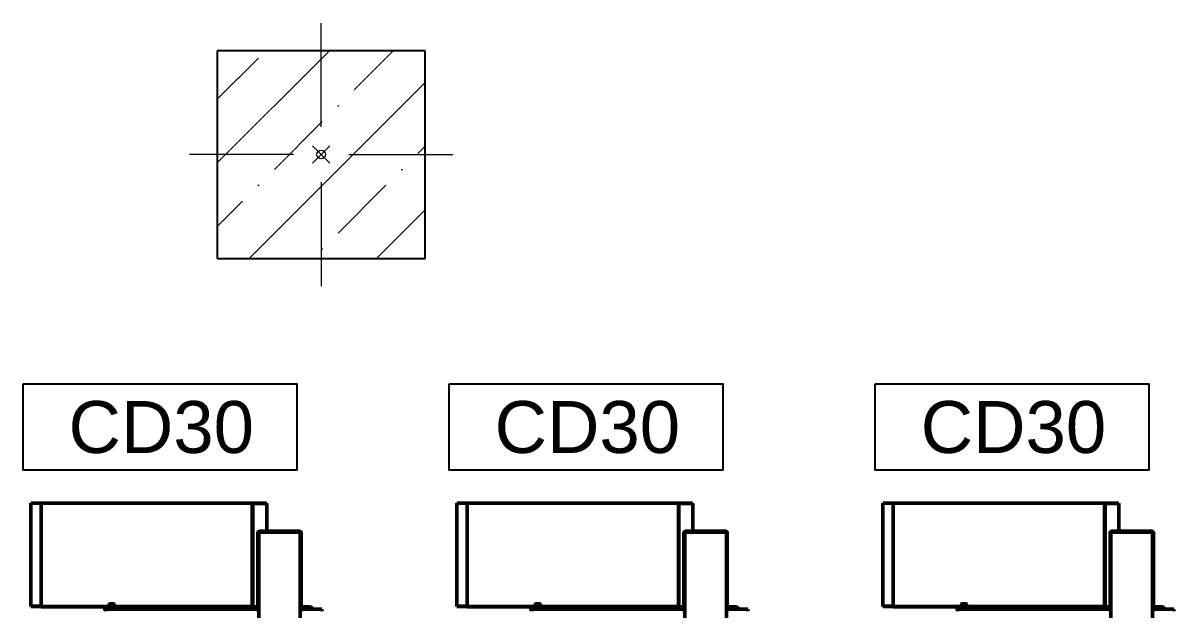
# Model space of a CAD drawing. Extents: x -3873 to 164127, y 7129 to 96529.
# Drawn here: x 62656 to 65979, y 70014 to 71710 of the extents above; entities that cross this region are included whole.
import ezdxf
from ezdxf.enums import TextEntityAlignment as Align

# ---------------------------------------------------------------- set-up
doc = ezdxf.new("R2010")
doc.units = 0
doc.header["$PDMODE"] = 35
doc.header["$PDSIZE"] = 25
for name, color, linetype in [('KROMEKA', 1, 'CONTINUOUS'), ('MC_1_2_025', 2, 'CONTINUOUS'), ('Конструктив - Колонны', 7, 'CONTINUOUS')]:
    doc.layers.add(name, color=color, linetype=linetype)
for name, color, linetype, lineweight in [('LAYOUT Kromeka', 1, 'CONTINUOUS', 5), ('Visible (ISO)', 7, 'CONTINUOUS', 50), ('Конструктив - Колонны_Ном._пера__1', 7, 'CONTINUOUS', 25)]:
    doc.layers.add(name, color=color, linetype=linetype, lineweight=lineweight)
doc.layers.add('Конструктив - Колонны_Ном._пера__168', color=7, linetype='CONTINUOUS', lineweight=13, true_color=0x03e77f)
doc.layers.add('Конструктив - Колонны_Ном._пера__202', color=7, linetype='CONTINUOUS', lineweight=13, true_color=0xde8d00)
doc.styles.add('015_100', font='arial.ttf', dxfattribs={"height": 150})

# ---------------------------------------------------------------- blocks, each defined once
blk = doc.blocks.new('Колонна_32', base_point=(-24000, 48000))
at = {"layer": 'Конструктив - Колонны_Ном._пера__202', "linetype": 'Continuous'}
h = blk.add_hatch(dxfattribs=at)
h.set_pattern_fill('ЖЕЛЕЗОБЕТОН__ГОСТ_', color=256, style=0, pattern_type=2)
h.set_pattern_definition([(45, (0, 0), (-183.8478, 183.8478), []), (45, (-91.92, 91.92), (-183.8478, 183.8478), [195, -65, 0, -65])])
h.paths.add_polyline_path([(-24300, 47700), (-23700, 47700), (-23700, 48300), (-24300, 48300)])
at = {"layer": 'Конструктив - Колонны_Ном._пера__1', "linetype": 'Continuous'}
for p, q in [((-23700, 48300), (-24300, 48300)), ((-24300, 48300), (-24300, 47700)), ((-23700, 47700), (-23700, 48300)), ((-24300, 47700), (-23700, 47700))]:
    blk.add_line(p, q, dxfattribs=at)
at = {"layer": 'Конструктив - Колонны_Ном._пера__168', "linetype": 'Continuous'}
for p, q in [((-24000, 48080), (-24000, 48380)), ((-24080, 48000), (-24380, 48000)), ((-23920, 48000), (-23620, 48000)), ((-24000, 47920), (-24000, 47620))]:
    blk.add_line(p, q, dxfattribs=at)
blk.add_point((-24000, 48000), dxfattribs=at)
blk = doc.blocks.new('CD30-500-2500 Giblet chiller')
at = {"layer": 'Visible (ISO)', "color": 0}
for p, q in [((105213.8, 16063.4), (105207.8, 16063.4)), ((105207.8, 16003.9), (105207.8, 16063.4)), ((105201.3, 16003.9), (105201.3, 16029.9)), ((105207.3, 16035.9), (105207.8, 16035.9)), ((104982.6, 16001.4), (104985.1, 16001.4)), ((104982.6, 15881.5), (104982.6, 16001.4)), ((104984.9, 16003.4), (104985.2, 16002.1)), ((104985.1, 15881.5), (104985.1, 16001.4)), ((104985.2, 16003.9), (105209.2, 16003.9)), ((104985.2, 16001.4), (104985.2, 16003.9)), ((104985.2, 16001.4), (105261.3, 16001.4)), ((105213.8, 16003.9), (105209.2, 16003.9)), ((104901.3, 15902.7), (104901.3, 15902.9)), ((104902.8, 15902.9), (104901.3, 15902.9)), ((104901.3, 15902.7), (104901.3, 15864.2)), ((104902.8, 15904.4), (104982.6, 15904.4)), ((104902.8, 15904.4), (104902.8, 15904.3)), ((104902.8, 15865.9), (104902.8, 15904.3)), ((104901.3, 15864.2), (104902.8, 15864.2)), ((104901.3, 15252.9), (104901.3, 15864.2)), ((104902.8, 15865.9), (104902.8, 15864.5)), ((104902.8, 15864.5), (104902.8, 15864.2)), ((104906.2, 15862.9), (105196.4, 15862.9)), ((105201.3, 15864.4), (104908.8, 15864.4)), ((104908.8, 15863), (105201.3, 15863)), ((104982.6, 15881.5), (104985.1, 15881.5)), ((104984.9, 15879.4), (104985.2, 15880.7)), ((104985.2, 15881.4), (105261.3, 15881.4)), ((104985.2, 15878.9), (104985.2, 15881.4)), ((104985.2, 15878.9), (105209.2, 15878.9)), ((105191.3, 15862.9), (105191.3, 15863)), ((105199.8, 15862.9), (105196.4, 15862.9)), ((105199.3, 15863), (105199.3, 15862.9)), ((105201.3, 15862.9), (105199.8, 15862.9)), ((105199.8, 15856.9), (105199.8, 15862.9)), ((105199.8, 15258.9), (105199.8, 15856.9)), ((105201.3, 15878.9), (105201.3, 15864.4)), ((105201.3, 15863), (105201.3, 15864.4)), ((105201.3, 15862.9), (105201.3, 15856.9)), ((105201.8, 15857.2), (105201.3, 15857.2)), ((105201.8, 15857.1), (105201.3, 15857.1)), ((105201.3, 15629.4), (105201.3, 15856.9)), ((105201.8, 15857.1), (105201.8, 15857.2)), ((105201.8, 15833.1), (105201.8, 15857.1)), ((105207.8, 15439.4), (105207.8, 15878.9)), ((105209.2, 15878.9), (105213.8, 15878.9)), ((105201.8, 15833.1), (105201.3, 15833.1)), ((105201.3, 15793.4), (105204.3, 15793.4)), ((105204.3, 15709.4), (105204.3, 15793.4)), ((105204.3, 15776.4), (105207.8, 15776.4)), ((105204.3, 15726.4), (105207.8, 15726.4)), ((105201.3, 15709.4), (105204.3, 15709.4)), ((105201.8, 15669.8), (105201.3, 15669.8)), ((105201.8, 15669.7), (105201.3, 15669.7)), ((105201.8, 15669.7), (105201.3, 15669.7)), ((105201.8, 15669.7), (105201.8, 15669.8)), ((105201.8, 15645.7), (105201.8, 15669.7)), ((105201.8, 15645.7), (105201.8, 15669.7)), ((105201.8, 15645.7), (105201.3, 15645.7)), ((105201.8, 15645.7), (105201.3, 15645.7)), ((105201.3, 15629.4), (105207.8, 15629.4)), ((105201.3, 15629.4), (105201.3, 15589.4)), ((105201.3, 15589.4), (105207.8, 15589.4)), ((105201.3, 15476.9), (105201.3, 15589.4)), ((105192.9, 15463.4), (105193.1, 15463.9)), ((105192.9, 15463.4), (105192.9, 15463)), ((105192.9, 15463), (105192.9, 15458)), ((105192.9, 15458), (105192.9, 15451.9)), ((105197.6, 15464.3), (105193.5, 15464.3)), ((105197.6, 15461.7), (105193.5, 15461.7)), ((105197.6, 15454.3), (105193.5, 15454.3)), ((105197.6, 15464.3), (105197.6, 15461.7)), ((105197.6, 15462.6), (105198.2, 15462.6)), ((105197.6, 15461.7), (105197.6, 15454.3)), ((105197.6, 15454.3), (105197.6, 15449.5)), ((105198.2, 15448.9), (105198.2, 15464.9)), ((105199.8, 15464.9), (105198.2, 15464.9)), ((105201.3, 15476.9), (105207.8, 15476.9)), ((105201.3, 15476.9), (105201.3, 15436.9)), ((105192.9, 15451.9), (105192.9, 15450.4)), ((105192.9, 15450.4), (105193.1, 15450)), ((105197.6, 15449.5), (105193.5, 15449.5)), ((105197.6, 15451.2), (105198.2, 15451.2)), ((105199.8, 15448.9), (105198.2, 15448.9)), ((105201.3, 15436.9), (105211.3, 15436.9)), ((105201.3, 15258.9), (105201.3, 15436.9)), ((105213.8, 15439.4), (105207.8, 15439.4)), ((105199.8, 15252.9), (105199.8, 15258.9)), ((105201.3, 15258.9), (105201.3, 15252.9)), ((104901.3, 15252.9), (104906.2, 15252.9)), ((104901.3, 15222.9), (104901.3, 15252.9)), ((104901.3, 15252.9), (104906.2, 15252.9)), ((104901.3, 15222.9), (104906.2, 15222.9)), ((105195.4, 15252.9), (104906.2, 15252.9)), ((105195.4, 15252.9), (104906.2, 15252.9)), ((105195.4, 15222.9), (104906.2, 15222.9)), ((105198.8, 15252.9), (105195.4, 15252.9)), ((105198.8, 15222.9), (105195.4, 15222.9)), ((105198.8, 15252.9), (105200.3, 15252.9)), ((105198.8, 15252.9), (105198.8, 15222.9)), ((105198.8, 15222.9), (105200.3, 15222.9)), ((105200.3, 15252.9), (105201.3, 15252.9)), ((105200.3, 15222.9), (105200.3, 15252.9))]:
    blk.add_line(p, q, dxfattribs=at)
blk.add_arc((105207.3, 16029.9), 6, 90, 180, dxfattribs=at)
for centre in [(104908.8, 15865.9), (104908.8, 15864.5)]:
    blk.add_ellipse(centre, major_axis=(-6, 0), ratio=0.249878, start_param=0, end_param=1.570796, dxfattribs=at)
for points, knots in [([(104984.9, 16003.4), (104984.9, 16003.4), (104984.9, 16003.4), (104984.9, 16003.4), (104984.9, 16003.4), (104984.9, 16003.3), (104984.9, 16003.3), (104984.8, 16003.3), (104984.8, 16003.2), (104984.8, 16003.1), (104984.7, 16003), (104984.6, 16002.8), (104984.6, 16002.6), (104984.5, 16002.1), (104984.5, 16001.7), (104984.5, 16001.4)], [-0.7550825, -0.7550825, -0.7550825, -0.7550825, -0.7487797, -0.7487797, -0.7424921, -0.7424921, -0.7299641, -0.7299641, -0.70509, -0.70509, -0.6560243, -0.6560243, -0.5604067, -0.5604067, -0.4121588, -0.4121588, -0.4121588, -0.4121588]), ([(104986.9, 15997.9), (104986.6, 15998.2), (104986.4, 15998.5), (104986, 15999.1), (104985.8, 15999.4), (104985.5, 15999.9), (104985.3, 16000.2), (104985.2, 16000.8), (104985.1, 16001.1), (104985.1, 16001.4)], [-0.502628, -0.502628, -0.502628, -0.502628, -0.3769611, -0.3769611, -0.2513143, -0.2513143, -0.1256674, -0.1256674, 0, 0, 0, 0]), ([(104985.2, 16001.4), (104985.3, 16001.4), (104985.3, 16001.4), (104985.4, 16001.3), (104985.4, 16001.2), (104985.4, 16001.1)], [-0.1812587, -0.1812587, -0.1812587, -0.1812587, -0.0906294, -0.0906294, 0, 0, 0, 0]), ([(104985.4, 16001.1), (104985.4, 16001.1), (104985.4, 16001.1), (104985.4, 16001.1), (104985.4, 16001.1), (104985.4, 16001.1), (104985.4, 16001.1), (104985.4, 16001), (104985.4, 16001), (104985.4, 16001), (104985.4, 16000.9), (104985.4, 16000.8), (104985.4, 16000.7), (104985.4, 16000.4), (104985.5, 16000.1), (104985.6, 15999.8), (104985.6, 15999.8), (104985.7, 15999.6), (104985.8, 15999.5), (104986, 15999.2), (104986.1, 15998.9), (104986.5, 15998.5), (104986.7, 15998.2), (104986.9, 15997.9)], [-0.5059376, -0.5059376, -0.5059376, -0.5059376, -0.5023504, -0.5023504, -0.4987673, -0.4987673, -0.4916155, -0.4916155, -0.4773644, -0.4773644, -0.4490419, -0.4490419, -0.3929328, -0.3929328, -0.2818068, -0.2818068, -0.2503237, -0.2503237, -0.2031638, -0.2031638, -0.1133846, -0.1133846, 0, 0, 0, 0]), ([(104901.3, 15864.2), (104901.3, 15863.9), (104902, 15863.7), (104903.3, 15863.4), (104904.1, 15863.3), (104905.1, 15863.1), (104906.2, 15862.9)], [0, 0, 0, 0, 0.941135, 0.941135, 0.941135, 1.570796, 1.570796, 1.570796, 1.570796]), ([(104902.8, 15864.2), (104902.8, 15863.9), (104903.4, 15863.6), (104904.4, 15863.4), (104905, 15863.2), (104905.6, 15863.1), (104906.2, 15862.9)], [0, 0, 0, 0, 1.031173, 1.031173, 1.031173, 1.570796, 1.570796, 1.570796, 1.570796]), ([(104984.5, 15881.5), (104984.5, 15881.4), (104984.5, 15881.2), (104984.5, 15880.9), (104984.5, 15880.8), (104984.6, 15880.4), (104984.6, 15880.2), (104984.7, 15879.9), (104984.8, 15879.8), (104984.8, 15879.6), (104984.8, 15879.6), (104984.9, 15879.5), (104984.9, 15879.5), (104984.9, 15879.5), (104984.9, 15879.5), (104984.9, 15879.5), (104984.9, 15879.5), (104984.9, 15879.4), (104984.9, 15879.4), (104984.9, 15879.4)], [-0.3428585, -0.3428585, -0.3428585, -0.3428585, -0.2876798, -0.2876798, -0.2186207, -0.2186207, -0.1114768, -0.1114768, -0.0563208, -0.0563208, -0.0283151, -0.0283151, -0.0141976, -0.0141976, -0.0071091, -0.0071091, -0.0035572, -0.0035572, -0.000001, -0.000001, -0.000001, -0.000001]), ([(104985.1, 15881.5), (104985.1, 15881.8), (104985.2, 15882.1), (104985.3, 15882.6), (104985.5, 15882.9), (104985.8, 15883.5), (104986, 15883.8), (104986.4, 15884.4), (104986.6, 15884.6), (104986.9, 15884.9)], [-0.502628, -0.502628, -0.502628, -0.502628, -0.3769611, -0.3769611, -0.2513143, -0.2513143, -0.1256674, -0.1256674, 0, 0, 0, 0]), ([(104985.4, 15881.7), (104985.4, 15881.6), (104985.4, 15881.5), (104985.3, 15881.4), (104985.3, 15881.4), (104985.2, 15881.4)], [-0.1812587, -0.1812587, -0.1812587, -0.1812587, -0.0906294, -0.0906294, 0, 0, 0, 0]), ([(104986.9, 15884.9), (104986.8, 15884.8), (104986.6, 15884.6), (104986.4, 15884.3), (104986.3, 15884.1), (104986, 15883.8), (104985.9, 15883.5), (104985.7, 15883.3), (104985.7, 15883.2), (104985.7, 15883.1), (104985.6, 15883.1), (104985.5, 15882.8), (104985.4, 15882.5), (104985.4, 15882.2), (104985.4, 15882.1), (104985.4, 15881.9), (104985.4, 15881.9), (104985.4, 15881.8), (104985.4, 15881.8), (104985.4, 15881.8), (104985.4, 15881.8), (104985.4, 15881.7), (104985.4, 15881.7), (104985.4, 15881.7), (104985.4, 15881.7), (104985.4, 15881.7)], [-0.5012892, -0.5012892, -0.5012892, -0.5012892, -0.4326004, -0.4326004, -0.3718335, -0.3718335, -0.2740626, -0.2740626, -0.2515792, -0.2515792, -0.2358878, -0.2358878, -0.1189047, -0.1189047, -0.0598827, -0.0598827, -0.0300808, -0.0300808, -0.0150807, -0.0150807, -0.0075513, -0.0075513, -0.0037786, -0.0037786, -0.000001, -0.000001, -0.000001, -0.000001])]:
    blk.add_open_spline(points, degree=3, knots=knots, dxfattribs=at)
for points in [[(104985.2, 16003.9), (104985.1, 16003.9), (104985, 16003.7), (104984.9, 16003.4)], [(104984.9, 15879.4), (104985, 15879.1), (104985.1, 15878.9), (104985.2, 15878.9)]]:
    blk.add_open_spline(points, degree=3, dxfattribs=at)
for points, weights in [([(105193.5, 15464.3), (105192.9, 15463.6), (105192.9, 15463)], [1, 1.0379548493, 1]), ([(105192.9, 15463), (105192.9, 15462.4), (105193.5, 15461.7)], [1, 1.0379548493, 1]), ([(105193.5, 15461.7), (105192.9, 15459.7), (105192.9, 15458)], [1, 1.0379548493, 1]), ([(105192.9, 15458), (105192.9, 15456.2), (105193.5, 15454.3)], [1, 1.0379548493, 1]), ([(105193.5, 15454.3), (105192.9, 15453), (105192.9, 15451.9)], [1, 1.0379548493, 1]), ([(105192.9, 15451.9), (105192.9, 15450.8), (105193.5, 15449.5)], [1, 1.0379548493, 1]), ([(105193.5, 15449.5), (105193.3, 15449.7), (105193.1, 15450)], [1, 1.01219562145, 1.01655386848])]:
    blk.add_rational_spline(points, weights, degree=2, dxfattribs=at)
blk = doc.blocks.new('_KROMEKA_POSNR')
at = {"layer": 'KROMEKA', "linetype": 'Continuous'}
blk.add_lwpolyline([(-3.992, -1.25), (3.912, -1.25), (3.912, 1.25), (-3.992, 1.25)], close=True, dxfattribs=at)
at = {"layer": 'KROMEKA', "linetype": 'Continuous', "style": '015_100'}
blk.add_attdef('POSNR', text='', height=1.5, dxfattribs=at).set_placement((0, 0), align=Align.MIDDLE)

msp = doc.modelspace()

# ---------------------------------------------------------------- block references
at = {"layer": 'LAYOUT Kromeka', "ltscale": 20, "rotation": 270}
for p in [(47455, 175224.6), (48685.4, 175224.6), (49915.8, 175224.6)]:
    msp.add_blockref('CD30-500-2500 Giblet chiller', p, dxfattribs=at)
at = {"layer": 'MC_1_2_025', "color": 6, "ltscale": 20}
ref = msp.add_blockref('_KROMEKA_POSNR', (63054.9, 70543), dxfattribs=dict(at, xscale=-100, yscale=100, zscale=100, rotation=180))
ref.add_attrib('POSNR', 'CD30', dxfattribs={"layer": 'KROMEKA', "linetype": 'Continuous', "height": 150, "style": '015_100'}).set_placement((63054.9, 70543), align=Align.MIDDLE)
ref = msp.add_blockref('_KROMEKA_POSNR', (64285.3, 70543), dxfattribs=dict(at, xscale=-100, yscale=100, zscale=100, rotation=180))
ref.add_attrib('POSNR', 'CD30', dxfattribs={"layer": 'KROMEKA', "linetype": 'Continuous', "height": 150, "style": '015_100'}).set_placement((64285.3, 70543), align=Align.MIDDLE)
ref = msp.add_blockref('_KROMEKA_POSNR', (65515.7, 70543), dxfattribs=dict(at, xscale=-100, yscale=100, zscale=100, rotation=180))
ref.add_attrib('POSNR', 'CD30', dxfattribs={"layer": 'KROMEKA', "linetype": 'Continuous', "height": 150, "style": '015_100'}).set_placement((65515.7, 70543), align=Align.MIDDLE)
at = {"layer": 'Конструктив - Колонны'}
msp.add_blockref('Колонна_32', (63516.8, 71330), dxfattribs=at)

doc.saveas('drawing.dxf')
